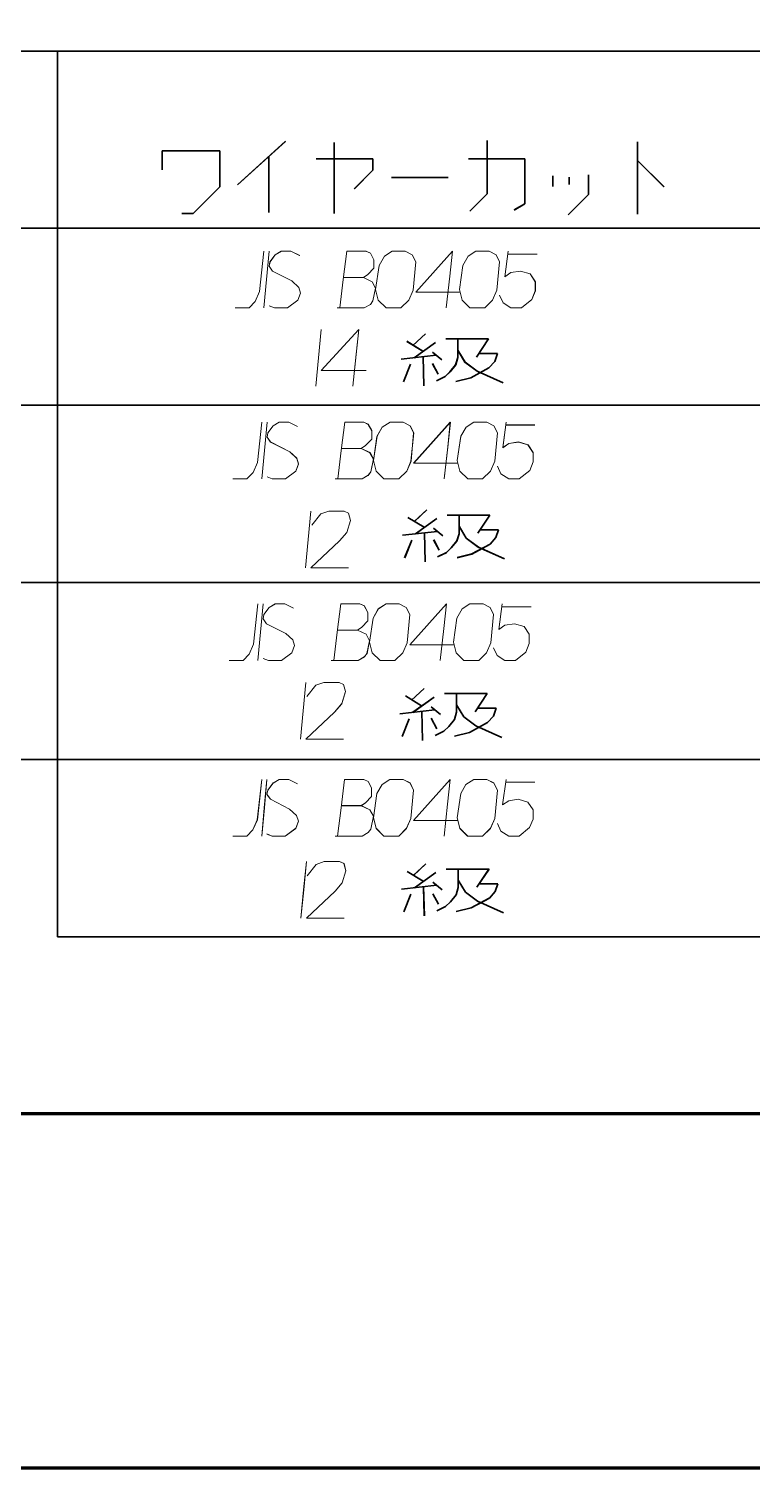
# Model space of a CAD drawing. Header units: millimetres. Extents: x 1333 to 104182, y -62616 to -5704.
# Drawn here: x 51213.25 to 51233.66, y -62616.28 to -62575.65 of the extents above; entities that cross this region are included whole.
import ezdxf

# ---------------------------------------------------------------- set-up
doc = ezdxf.new("R2010")
doc.units = ezdxf.units.MM
doc.header["$LTSCALE"] = 0.5
doc.layers.add('08', color=1, linetype='Continuous')
doc.layers.add('11', color=3, linetype='Continuous')

# ---------------------------------------------------------------- blocks, each defined once
blk = doc.blocks.new('999')
at = {"color": 7, "lineweight": 35}
for p, q in [((75114.98, -11823.12), (75475.51, -11823.12)), ((75354.98, -11823.12), (75354.98, -11883.12)), ((75114.98, -11838.12), (75474.98, -11838.12)), ((75234.98, -11853.12), (75474.98, -11853.12)), ((75474.98, -11868.12), (75294.98, -11868.12)), ((75294.98, -11883.12), (75354.98, -11883.12)), ((75354.98, -11883.12), (75474.98, -11883.12)), ((75354.98, -11898.12), (75414.98, -11898.12)), ((75894.98, -11913.12), (75114.98, -11913.12))]:
    blk.add_line(p, q, dxfattribs=at)
at = {"color": 7, "lineweight": 35, "ltscale": 0.045755}
blk.add_line((75370.19, -11834.46), (75374.25, -11830.77), dxfattribs=at)
at = {"color": 7, "lineweight": 35, "ltscale": 0.050012}
blk.add_line((75378.38, -11830.87), (75378.38, -11836.87), dxfattribs=at)
at = {"color": 7, "lineweight": 35, "ltscale": 0.037579}
blk.add_line((75391.34, -11830.7), (75391.34, -11835.21), dxfattribs=at)
at = {"color": 7, "lineweight": 35, "ltscale": 0.051141}
blk.add_line((75404.06, -11830.8), (75404.06, -11836.94), dxfattribs=at)
at = {"color": 7, "lineweight": 35, "ltscale": 0.040674}
blk.add_line((75363.82, -11831.58), (75368.7, -11831.58), dxfattribs=at)
at = {"color": 7, "lineweight": 35, "ltscale": 0.013446}
blk.add_line((75363.82, -11833.19), (75363.82, -11831.58), dxfattribs=at)
at = {"color": 7, "lineweight": 35, "ltscale": 0.02543}
blk.add_line((75368.7, -11831.58), (75368.7, -11834.63), dxfattribs=at)
at = {"color": 7, "lineweight": 35, "ltscale": 0.0397}
blk.add_line((75372.86, -11832.04), (75372.86, -11836.8), dxfattribs=at)
at = {"color": 7, "lineweight": 35, "ltscale": 0.040039}
for p, q in [((75376.86, -11832.26), (75381.66, -11832.26)), ((75383.22, -11833.82), (75388.02, -11833.82))]:
    blk.add_line(p, q, dxfattribs=at)
at = {"color": 7, "lineweight": 35, "ltscale": 0.007913}
blk.add_line((75381.66, -11832.26), (75381.66, -11833.21), dxfattribs=at)
at = {"color": 7, "lineweight": 35, "ltscale": 0.039746}
blk.add_line((75389.75, -11832.26), (75394.52, -11832.26), dxfattribs=at)
at = {"color": 7, "lineweight": 35, "ltscale": 0.031647}
blk.add_line((75394.52, -11832.26), (75394.52, -11836.05), dxfattribs=at)
at = {"color": 7, "lineweight": 35, "ltscale": 0.026344}
blk.add_line((75404.06, -11832.39), (75406.29, -11834.63), dxfattribs=at)
at = {"color": 7, "lineweight": 35, "ltscale": 0.018567}
blk.add_line((75381.66, -11833.21), (75380.09, -11834.78), dxfattribs=at)
at = {"color": 7, "lineweight": 35, "ltscale": 0.013846}
blk.add_line((75399.9, -11833.61), (75399.9, -11835.28), dxfattribs=at)
at = {"color": 7, "lineweight": 35, "ltscale": 0.026549}
blk.add_line((75368.7, -11834.63), (75366.45, -11836.88), dxfattribs=at)
at = {"color": 7, "lineweight": 35, "ltscale": 0.007629}
blk.add_line((75396.89, -11833.68), (75396.89, -11834.6), dxfattribs=at)
at = {"color": 7, "lineweight": 35, "ltscale": 0.005237}
blk.add_line((75398.27, -11833.8), (75398.27, -11834.43), dxfattribs=at)
at = {"color": 7, "lineweight": 35, "ltscale": 0.017365}
blk.add_line((75391.34, -11835.21), (75389.86, -11836.68), dxfattribs=at)
at = {"color": 7, "lineweight": 35, "ltscale": 0.008783}
blk.add_line((75394.52, -11836.05), (75393.6, -11836.58), dxfattribs=at)
at = {"color": 7, "lineweight": 35, "ltscale": 0.020353}
blk.add_line((75399.9, -11835.28), (75398.17, -11837), dxfattribs=at)
at = {"color": 7, "lineweight": 35, "ltscale": 0.008008}
blk.add_line((75366.45, -11836.88), (75365.49, -11836.88), dxfattribs=at)
at = {"color": 7, "lineweight": 35, "ltscale": 0.013339}
for p, q in [((75384.52, -11847.7), (75385.89, -11848.53)), ((75384.41, -11877.73), (75385.78, -11878.56))]:
    blk.add_line(p, q, dxfattribs=at)
at = {"color": 7, "lineweight": 35, "ltscale": 0.012234}
for p, q in [((75386.11, -11847.06), (75385.04, -11848.06)), ((75386, -11877.09), (75384.93, -11878.09)), ((75386.14, -11891.95), (75385.07, -11892.95))]:
    blk.add_line(p, q, dxfattribs=at)
at = {"color": 7, "lineweight": 35, "ltscale": 0.018495}
for p, q in [((75386.96, -11847.79), (75385.16, -11849.09)), ((75387.06, -11862.7), (75385.26, -11864))]:
    blk.add_line(p, q, dxfattribs=at)
at = {"color": 7, "lineweight": 35, "ltscale": 0.030115}
for p, q in [((75387.84, -11847.5), (75391.45, -11847.5)), ((75387.94, -11862.42), (75391.55, -11862.42)), ((75387.72, -11877.53), (75391.34, -11877.53)), ((75387.87, -11892.39), (75391.48, -11892.39))]:
    blk.add_line(p, q, dxfattribs=at)
at = {"color": 7, "lineweight": 35, "ltscale": 0.013083}
for p, q in [((75388.85, -11847.5), (75388.85, -11849.07)), ((75388.95, -11862.42), (75388.95, -11863.99)), ((75388.74, -11877.53), (75388.74, -11879.1)), ((75388.88, -11892.39), (75388.88, -11893.96))]:
    blk.add_line(p, q, dxfattribs=at)
at = {"color": 7, "lineweight": 35, "ltscale": 0.015362}
blk.add_line((75391.45, -11847.5), (75390.43, -11849.04), dxfattribs=at)
at = {"color": 7, "lineweight": 35, "ltscale": 0.024936}
for p, q in [((75384.05, -11849.21), (75387.02, -11848.88)), ((75383.94, -11879.24), (75386.91, -11878.91))]:
    blk.add_line(p, q, dxfattribs=at)
at = {"color": 7, "lineweight": 35, "ltscale": 0.020496}
for p, q in [((75385.91, -11849), (75385.98, -11851.46)), ((75385.8, -11879.03), (75385.86, -11881.49)), ((75385.94, -11893.89), (75386.01, -11896.35))]:
    blk.add_line(p, q, dxfattribs=at)
at = {"color": 7, "lineweight": 35, "ltscale": 0.008484}
for p, q in [((75386.69, -11848.62), (75387.48, -11849.26)), ((75386.79, -11863.53), (75387.58, -11864.17)), ((75386.58, -11878.65), (75387.37, -11879.29)), ((75386.72, -11893.5), (75387.51, -11894.15))]:
    blk.add_line(p, q, dxfattribs=at)
at = {"color": 7, "lineweight": 35, "ltscale": 0.00538}
blk.add_line((75388.85, -11849.07), (75388.66, -11849.69), dxfattribs=at)
at = {"color": 7, "lineweight": 35, "ltscale": 0.009831}
for p, q in [((75388.85, -11848.44), (75389.45, -11849.46)), ((75388.74, -11878.47), (75389.34, -11879.49))]:
    blk.add_line(p, q, dxfattribs=at)
at = {"color": 7, "lineweight": 35, "ltscale": 0.010657}
blk.add_line((75389.45, -11849.46), (75390.48, -11850.22), dxfattribs=at)
at = {"color": 7, "lineweight": 35, "ltscale": 0.013049}
for p, q in [((75390.63, -11848.74), (75392.19, -11848.74)), ((75390.72, -11863.65), (75392.29, -11863.65)), ((75390.51, -11878.77), (75392.08, -11878.77)), ((75390.66, -11893.63), (75392.22, -11893.63))]:
    blk.add_line(p, q, dxfattribs=at)
at = {"color": 7, "lineweight": 35, "ltscale": 0.006121}
for p, q in [((75391.97, -11849.41), (75391.48, -11849.95)), ((75392.07, -11864.32), (75391.57, -11864.87)), ((75391.86, -11879.44), (75391.36, -11879.98))]:
    blk.add_line(p, q, dxfattribs=at)
at = {"color": 7, "lineweight": 35, "ltscale": 0.005862}
for p, q in [((75392.19, -11848.74), (75391.97, -11849.41)), ((75392.22, -11893.63), (75392, -11894.29))]:
    blk.add_line(p, q, dxfattribs=at)
at = {"color": 7, "lineweight": 35, "ltscale": 0.013404}
for p, q in [((75384.84, -11849.63), (75384.25, -11851.13)), ((75384.94, -11864.54), (75384.35, -11866.04)), ((75384.73, -11879.66), (75384.14, -11881.16))]:
    blk.add_line(p, q, dxfattribs=at)
at = {"color": 7, "lineweight": 35, "ltscale": 0.00829}
for p, q in [((75386.7, -11849.59), (75387.17, -11850.47)), ((75386.59, -11879.62), (75387.06, -11880.5))]:
    blk.add_line(p, q, dxfattribs=at)
at = {"color": 7, "lineweight": 35, "ltscale": 0.00685}
for p, q in [((75387.78, -11850.68), (75387.04, -11851.04)), ((75387.87, -11865.6), (75387.13, -11865.95)), ((75387.66, -11880.71), (75386.92, -11881.07))]:
    blk.add_line(p, q, dxfattribs=at)
at = {"color": 7, "lineweight": 35, "ltscale": 0.004731}
for p, q in [((75388.18, -11850.29), (75387.78, -11850.68)), ((75388.28, -11865.2), (75387.87, -11865.6)), ((75388.07, -11880.31), (75387.66, -11880.71))]:
    blk.add_line(p, q, dxfattribs=at)
at = {"color": 7, "lineweight": 35, "ltscale": 0.006362}
blk.add_line((75388.66, -11849.69), (75388.18, -11850.29), dxfattribs=at)
at = {"color": 7, "lineweight": 35, "ltscale": 0.014628}
blk.add_line((75391.48, -11849.95), (75389.94, -11850.79), dxfattribs=at)
at = {"color": 7, "lineweight": 35, "ltscale": 0.020158}
blk.add_line((75390.48, -11850.22), (75392.68, -11851.21), dxfattribs=at)
at = {"color": 7, "lineweight": 35, "ltscale": 0.010798}
for p, q in [((75389.94, -11850.79), (75388.68, -11851.1)), ((75389.82, -11880.82), (75388.56, -11881.13))]:
    blk.add_line(p, q, dxfattribs=at)
at = {"color": 7, "lineweight": 35, "ltscale": 0.013337}
blk.add_line((75384.62, -11862.62), (75385.99, -11863.44), dxfattribs=at)
at = {"color": 7, "lineweight": 35, "ltscale": 0.012225}
blk.add_line((75386.21, -11861.97), (75385.14, -11862.97), dxfattribs=at)
at = {"color": 7, "lineweight": 35, "ltscale": 0.01536}
for p, q in [((75391.55, -11862.42), (75390.53, -11863.95)), ((75391.48, -11892.39), (75390.46, -11893.92))]:
    blk.add_line(p, q, dxfattribs=at)
at = {"color": 7, "lineweight": 35, "ltscale": 0.024924}
for p, q in [((75384.15, -11864.12), (75387.12, -11863.79)), ((75384.08, -11894.1), (75387.06, -11893.76))]:
    blk.add_line(p, q, dxfattribs=at)
at = {"color": 7, "lineweight": 35, "ltscale": 0.020497}
blk.add_line((75386.01, -11863.92), (75386.07, -11866.37), dxfattribs=at)
at = {"color": 7, "lineweight": 35, "ltscale": 0.005373}
for p, q in [((75388.95, -11863.99), (75388.76, -11864.61)), ((75388.88, -11893.96), (75388.7, -11894.58))]:
    blk.add_line(p, q, dxfattribs=at)
at = {"color": 7, "lineweight": 35, "ltscale": 0.009837}
for p, q in [((75388.95, -11863.36), (75389.55, -11864.37)), ((75388.88, -11893.33), (75389.49, -11894.34))]:
    blk.add_line(p, q, dxfattribs=at)
at = {"color": 7, "lineweight": 35, "ltscale": 0.005858}
blk.add_line((75392.29, -11863.65), (75392.07, -11864.32), dxfattribs=at)
at = {"color": 7, "lineweight": 35, "ltscale": 0.008293}
for p, q in [((75386.8, -11864.51), (75387.27, -11865.39)), ((75386.73, -11894.48), (75387.2, -11895.36))]:
    blk.add_line(p, q, dxfattribs=at)
at = {"color": 7, "lineweight": 35, "ltscale": 0.006364}
blk.add_line((75388.76, -11864.61), (75388.28, -11865.2), dxfattribs=at)
at = {"color": 7, "lineweight": 35, "ltscale": 0.010659}
for p, q in [((75389.55, -11864.37), (75390.58, -11865.14)), ((75389.34, -11879.49), (75390.36, -11880.25)), ((75389.49, -11894.34), (75390.51, -11895.11))]:
    blk.add_line(p, q, dxfattribs=at)
at = {"color": 7, "lineweight": 35, "ltscale": 0.01464}
for p, q in [((75391.57, -11864.87), (75390.03, -11865.71)), ((75391.51, -11894.84), (75389.97, -11895.68))]:
    blk.add_line(p, q, dxfattribs=at)
at = {"color": 7, "lineweight": 35, "ltscale": 0.020157}
for p, q in [((75390.58, -11865.14), (75392.78, -11866.13)), ((75390.36, -11880.25), (75392.57, -11881.24)), ((75390.51, -11895.11), (75392.72, -11896.1))]:
    blk.add_line(p, q, dxfattribs=at)
at = {"color": 7, "lineweight": 35, "ltscale": 0.010785}
blk.add_line((75390.03, -11865.71), (75388.78, -11866.02), dxfattribs=at)
at = {"color": 7, "lineweight": 35, "ltscale": 0.018506}
blk.add_line((75386.85, -11877.82), (75385.05, -11879.12), dxfattribs=at)
at = {"color": 7, "lineweight": 35, "ltscale": 0.015355}
blk.add_line((75391.34, -11877.53), (75390.32, -11879.07), dxfattribs=at)
at = {"color": 7, "lineweight": 35, "ltscale": 0.00637}
blk.add_line((75388.55, -11879.72), (75388.07, -11880.31), dxfattribs=at)
at = {"color": 7, "lineweight": 35, "ltscale": 0.005376}
blk.add_line((75388.74, -11879.1), (75388.55, -11879.72), dxfattribs=at)
at = {"color": 7, "lineweight": 35, "ltscale": 0.005859}
blk.add_line((75392.08, -11878.77), (75391.86, -11879.44), dxfattribs=at)
at = {"color": 7, "lineweight": 35, "ltscale": 0.014629}
blk.add_line((75391.36, -11879.98), (75389.82, -11880.82), dxfattribs=at)
at = {"color": 7, "lineweight": 35, "ltscale": 0.125}
blk.add_line((75354.98, -11883.12), (75354.98, -11898.12), dxfattribs=at)
at = {"color": 7, "lineweight": 35, "ltscale": 0.013327}
blk.add_line((75384.55, -11892.59), (75385.92, -11893.42), dxfattribs=at)
at = {"color": 7, "lineweight": 35, "ltscale": 0.018504}
blk.add_line((75386.99, -11892.67), (75385.19, -11893.97), dxfattribs=at)
at = {"color": 7, "lineweight": 35, "ltscale": 0.013408}
blk.add_line((75384.87, -11894.52), (75384.28, -11896.01), dxfattribs=at)
at = {"color": 7, "lineweight": 35, "ltscale": 0.006112}
blk.add_line((75392, -11894.29), (75391.51, -11894.84), dxfattribs=at)
at = {"color": 7, "lineweight": 35, "ltscale": 0.006861}
blk.add_line((75387.81, -11895.57), (75387.07, -11895.93), dxfattribs=at)
at = {"color": 7, "lineweight": 35, "ltscale": 0.004722}
blk.add_line((75388.21, -11895.17), (75387.81, -11895.57), dxfattribs=at)
at = {"color": 7, "lineweight": 35, "ltscale": 0.006372}
blk.add_line((75388.7, -11894.58), (75388.21, -11895.17), dxfattribs=at)
at = {"color": 7, "lineweight": 35, "ltscale": 0.010797}
blk.add_line((75389.97, -11895.68), (75388.71, -11895.99), dxfattribs=at)
at = {"color": 7, "lineweight": 70}
for p, q in [((75894.98, -11913.12), (73476.98, -11913.12)), ((75924.98, -11943.12), (73401.98, -11943.12))]:
    blk.add_line(p, q, dxfattribs=at)
at = {"color": 7, "lineweight": 13}
for points in [[(75372.43, -11840.07), (75372.06, -11843.49), (75371.69, -11844.33), (75371.18, -11844.87), (75369.99, -11844.87)], [(75372.43, -11844.87), (75372.65, -11842.47), (75372.88, -11840.07)], [(75372.88, -11844.69), (75373.32, -11844.87), (75374.43, -11844.87), (75375.31, -11844.21), (75375.53, -11843.61), (75375.39, -11843.13), (75374.8, -11842.59), (75373.17, -11841.75), (75372.88, -11841.33), (75372.95, -11840.97), (75373.39, -11840.37), (75373.91, -11840.07), (75374.72, -11840.07), (75375.46, -11840.43)], [(75378.64, -11844.87), (75380.93, -11844.87), (75381.44, -11844.57), (75381.66, -11844.27), (75381.89, -11843.19), (75381.59, -11842.65), (75380.85, -11842.29), (75381.22, -11842.05), (75381.74, -11841.51), (75381.74, -11840.79), (75381.44, -11840.25), (75381.07, -11840.07), (75379.45, -11840.07), (75379.15, -11842.47), (75378.86, -11844.87)], [(75387.87, -11844.87), (75388.16, -11842.17), (75388.39, -11840.07), (75385.28, -11843.55), (75388.98, -11843.55)], [(75392.37, -11843.79), (75392.67, -11844.45), (75393.33, -11844.87), (75394.22, -11844.87), (75395.11, -11844.15), (75395.4, -11843.43), (75395.4, -11842.65), (75394.96, -11841.99), (75394.15, -11841.75), (75393.33, -11841.87), (75392.82, -11842.23), (75393.11, -11840.07)], [(75393.11, -11840.31), (75395.55, -11840.31)], [(75380.85, -11842.29), (75379.15, -11842.29)], [(75377.28, -11846.7), (75377.06, -11849.1), (75376.83, -11851.5)], [(75379.95, -11851.5), (75380.25, -11848.8), (75380.48, -11846.7), (75377.28, -11850.18), (75381.09, -11850.18)], [(75372.25, -11854.55), (75371.89, -11857.97), (75371.52, -11858.81), (75371, -11859.35), (75369.82, -11859.35)], [(75372.25, -11859.35), (75372.48, -11856.95), (75372.7, -11854.55)], [(75372.7, -11859.17), (75373.14, -11859.35), (75374.25, -11859.35), (75375.13, -11858.69), (75375.36, -11858.09), (75375.21, -11857.61), (75374.62, -11857.07), (75372.99, -11856.23), (75372.7, -11855.81), (75372.77, -11855.45), (75373.21, -11854.85), (75373.73, -11854.55), (75374.54, -11854.55), (75375.28, -11854.91)], [(75378.46, -11859.35), (75380.75, -11859.35), (75381.27, -11859.05), (75381.49, -11858.75), (75381.71, -11857.67), (75381.41, -11857.13), (75380.67, -11856.77), (75381.04, -11856.53), (75381.56, -11855.99), (75381.56, -11855.27), (75381.27, -11854.73), (75380.9, -11854.55), (75379.27, -11854.55), (75378.98, -11856.95), (75378.68, -11859.35)], [(75387.69, -11859.35), (75387.99, -11856.65), (75388.21, -11854.55), (75385.11, -11858.03), (75388.8, -11858.03)], [(75392.2, -11858.27), (75392.49, -11858.93), (75393.16, -11859.35), (75394.04, -11859.35), (75394.93, -11858.63), (75395.22, -11857.91), (75395.22, -11857.13), (75394.78, -11856.47), (75393.97, -11856.23), (75393.16, -11856.35), (75392.64, -11856.71), (75392.94, -11854.55)], [(75392.94, -11854.79), (75395.37, -11854.79)], [(75380.67, -11856.77), (75378.98, -11856.77)], [(75376.41, -11862.08), (75376.18, -11864.48), (75375.95, -11866.88)], [(75379.6, -11866.88), (75376.41, -11866.88), (75378.84, -11864.6), (75379.44, -11863.88), (75379.75, -11862.86), (75379.6, -11862.26), (75379.22, -11862.08), (75377.93, -11862.08), (75377.24, -11862.32), (75376.48, -11863.28)], [(75371.92, -11869.93), (75371.55, -11873.35), (75371.18, -11874.19), (75370.67, -11874.73), (75369.49, -11874.73)], [(75371.92, -11874.73), (75372.14, -11872.33), (75372.37, -11869.93)], [(75372.37, -11874.55), (75372.81, -11874.73), (75373.92, -11874.73), (75374.8, -11874.07), (75375.03, -11873.47), (75374.88, -11872.99), (75374.29, -11872.45), (75372.66, -11871.61), (75372.37, -11871.19), (75372.44, -11870.83), (75372.88, -11870.23), (75373.4, -11869.93), (75374.21, -11869.93), (75374.95, -11870.29)], [(75378.13, -11874.73), (75380.42, -11874.73), (75380.93, -11874.43), (75381.16, -11874.13), (75381.38, -11873.05), (75381.08, -11872.51), (75380.34, -11872.15), (75380.71, -11871.91), (75381.23, -11871.37), (75381.23, -11870.65), (75380.93, -11870.11), (75380.56, -11869.93), (75378.94, -11869.93), (75378.64, -11872.33), (75378.35, -11874.73)], [(75387.36, -11874.73), (75387.66, -11872.03), (75387.88, -11869.93), (75384.77, -11873.41), (75388.47, -11873.41)], [(75391.87, -11873.65), (75392.16, -11874.31), (75392.83, -11874.73), (75393.71, -11874.73), (75394.6, -11874.01), (75394.89, -11873.29), (75394.89, -11872.51), (75394.45, -11871.85), (75393.64, -11871.61), (75392.83, -11871.73), (75392.31, -11872.09), (75392.6, -11869.93)], [(75392.6, -11870.17), (75395.04, -11870.17)], [(75380.34, -11872.15), (75378.64, -11872.15)], [(75375.99, -11876.58), (75375.76, -11878.98), (75375.53, -11881.38)], [(75379.18, -11881.38), (75375.99, -11881.38), (75378.42, -11879.1), (75379.03, -11878.38), (75379.33, -11877.36), (75379.18, -11876.76), (75378.8, -11876.58), (75377.51, -11876.58), (75376.82, -11876.82), (75376.07, -11877.78)], [(75372.25, -11884.8), (75371.88, -11888.22), (75371.51, -11889.06), (75370.99, -11889.6), (75369.81, -11889.6)], [(75372.25, -11889.6), (75372.47, -11887.2), (75372.69, -11884.8)], [(75372.69, -11889.42), (75373.13, -11889.6), (75374.24, -11889.6), (75375.13, -11888.94), (75375.35, -11888.34), (75375.2, -11887.86), (75374.61, -11887.32), (75372.98, -11886.48), (75372.69, -11886.06), (75372.76, -11885.7), (75373.21, -11885.1), (75373.72, -11884.8), (75374.54, -11884.8), (75375.27, -11885.16)], [(75378.45, -11889.6), (75380.74, -11889.6), (75381.26, -11889.3), (75381.48, -11889), (75381.7, -11887.92), (75381.41, -11887.38), (75380.67, -11887.02), (75381.04, -11886.78), (75381.55, -11886.24), (75381.55, -11885.52), (75381.26, -11884.98), (75380.89, -11884.8), (75379.26, -11884.8), (75378.97, -11887.2), (75378.67, -11889.6)], [(75387.68, -11889.6), (75387.98, -11886.9), (75388.2, -11884.8), (75385.1, -11888.28), (75388.79, -11888.28)], [(75392.19, -11888.52), (75392.48, -11889.18), (75393.15, -11889.6), (75394.04, -11889.6), (75394.92, -11888.88), (75395.22, -11888.16), (75395.22, -11887.38), (75394.77, -11886.72), (75393.96, -11886.48), (75393.15, -11886.6), (75392.63, -11886.96), (75392.93, -11884.8)], [(75392.93, -11885.04), (75395.36, -11885.04)], [(75380.67, -11887.02), (75378.97, -11887.02)], [(75376.03, -11891.75), (75375.8, -11894.15), (75375.57, -11896.55)], [(75379.21, -11896.55), (75376.03, -11896.55), (75378.46, -11894.27), (75379.06, -11893.55), (75379.37, -11892.53), (75379.21, -11891.93), (75378.84, -11891.75), (75377.54, -11891.75), (75376.86, -11891.99), (75376.1, -11892.95)]]:
    blk.add_lwpolyline(points, dxfattribs=at)
for points in [[(75384.03, -11844.87), (75384.69, -11844.21), (75385.06, -11843.37), (75385.28, -11840.97), (75384.99, -11840.37), (75384.4, -11840.07), (75383.29, -11840.07), (75382.63, -11840.49), (75382.18, -11841.27), (75381.89, -11843.31), (75382.11, -11844.21), (75382.77, -11844.87)], [(75391.12, -11844.87), (75391.78, -11844.21), (75392.15, -11843.37), (75392.37, -11840.97), (75392.08, -11840.37), (75391.49, -11840.07), (75390.38, -11840.07), (75389.72, -11840.49), (75389.27, -11841.27), (75388.98, -11843.31), (75389.2, -11844.21), (75389.86, -11844.87)], [(75383.85, -11859.35), (75384.52, -11858.69), (75384.88, -11857.85), (75385.11, -11855.45), (75384.81, -11854.85), (75384.22, -11854.55), (75383.11, -11854.55), (75382.45, -11854.97), (75382, -11855.75), (75381.71, -11857.79), (75381.93, -11858.69), (75382.59, -11859.35)], [(75390.94, -11859.35), (75391.61, -11858.69), (75391.97, -11857.85), (75392.2, -11855.45), (75391.9, -11854.85), (75391.31, -11854.55), (75390.2, -11854.55), (75389.54, -11854.97), (75389.09, -11855.75), (75388.8, -11857.79), (75389.02, -11858.69), (75389.69, -11859.35)], [(75383.52, -11874.73), (75384.18, -11874.07), (75384.55, -11873.23), (75384.77, -11870.83), (75384.48, -11870.23), (75383.89, -11869.93), (75382.78, -11869.93), (75382.12, -11870.35), (75381.67, -11871.13), (75381.38, -11873.17), (75381.6, -11874.07), (75382.26, -11874.73)], [(75390.61, -11874.73), (75391.27, -11874.07), (75391.64, -11873.23), (75391.87, -11870.83), (75391.57, -11870.23), (75390.98, -11869.93), (75389.87, -11869.93), (75389.21, -11870.35), (75388.76, -11871.13), (75388.47, -11873.17), (75388.69, -11874.07), (75389.35, -11874.73)], [(75383.84, -11889.6), (75384.51, -11888.94), (75384.88, -11888.1), (75385.1, -11885.7), (75384.8, -11885.1), (75384.21, -11884.8), (75383.1, -11884.8), (75382.44, -11885.22), (75382, -11886), (75381.7, -11888.04), (75381.92, -11888.94), (75382.59, -11889.6)], [(75390.93, -11889.6), (75391.6, -11888.94), (75391.97, -11888.1), (75392.19, -11885.7), (75391.89, -11885.1), (75391.3, -11884.8), (75390.19, -11884.8), (75389.53, -11885.22), (75389.09, -11886), (75388.79, -11888.04), (75389.01, -11888.94), (75389.68, -11889.6)]]:
    blk.add_lwpolyline(points, close=True, dxfattribs=at)

msp = doc.modelspace()

# ---------------------------------------------------------------- linework, layer by layer
at = {"color": 7, "lineweight": 35}
for p, q in [((51134.067, -62576.279), (51254.245, -62576.279)), ((51214.067, -62576.279), (51214.067, -62596.279)), ((51134.067, -62581.279), (51254.067, -62581.279)), ((51174.067, -62586.279), (51254.067, -62586.279)), ((51254.067, -62591.279), (51194.067, -62591.279)), ((51194.067, -62596.279), (51214.067, -62596.279)), ((51214.067, -62596.279), (51254.067, -62596.279)), ((51214.067, -62601.279), (51234.067, -62601.279)), ((51394.067, -62606.279), (51134.067, -62606.279))]:
    msp.add_line(p, q, dxfattribs=at)
at = {"color": 7, "lineweight": 35, "ltscale": 0.040674}
msp.add_line((51217.015, -62579.099), (51218.642, -62579.099), dxfattribs=at)
at = {"color": 7, "lineweight": 35, "ltscale": 0.013446}
msp.add_line((51217.015, -62579.636), (51217.015, -62579.099), dxfattribs=at)
at = {"color": 7, "lineweight": 35, "ltscale": 0.02543}
msp.add_line((51218.642, -62579.099), (51218.642, -62580.116), dxfattribs=at)
at = {"color": 7, "lineweight": 35, "ltscale": 0.045755}
msp.add_line((51219.138, -62580.059), (51220.492, -62578.827), dxfattribs=at)
at = {"color": 7, "lineweight": 35, "ltscale": 0.050012}
msp.add_line((51221.867, -62578.861), (51221.867, -62580.862), dxfattribs=at)
at = {"color": 7, "lineweight": 35, "ltscale": 0.037579}
msp.add_line((51226.187, -62578.805), (51226.187, -62580.308), dxfattribs=at)
at = {"color": 7, "lineweight": 35, "ltscale": 0.051141}
msp.add_line((51230.427, -62578.839), (51230.427, -62580.884), dxfattribs=at)
at = {"color": 7, "lineweight": 35, "ltscale": 0.0397}
msp.add_line((51220.026, -62579.251), (51220.026, -62580.839), dxfattribs=at)
at = {"color": 7, "lineweight": 35, "ltscale": 0.040039}
for p, q in [((51221.36, -62579.325), (51222.961, -62579.325)), ((51223.48, -62579.845), (51225.082, -62579.845))]:
    msp.add_line(p, q, dxfattribs=at)
at = {"color": 7, "lineweight": 35, "ltscale": 0.007913}
msp.add_line((51222.961, -62579.325), (51222.961, -62579.641), dxfattribs=at)
at = {"color": 7, "lineweight": 35, "ltscale": 0.039746}
msp.add_line((51225.657, -62579.325), (51227.247, -62579.325), dxfattribs=at)
at = {"color": 7, "lineweight": 35, "ltscale": 0.031647}
msp.add_line((51227.247, -62579.325), (51227.247, -62580.59), dxfattribs=at)
at = {"color": 7, "lineweight": 35, "ltscale": 0.026344}
msp.add_line((51230.427, -62579.37), (51231.172, -62580.115), dxfattribs=at)
at = {"color": 7, "lineweight": 35, "ltscale": 0.018567}
msp.add_line((51222.961, -62579.641), (51222.436, -62580.166), dxfattribs=at)
at = {"color": 7, "lineweight": 35, "ltscale": 0.007629}
msp.add_line((51228.036, -62579.799), (51228.036, -62580.105), dxfattribs=at)
at = {"color": 7, "lineweight": 35, "ltscale": 0.005237}
msp.add_line((51228.497, -62579.839), (51228.497, -62580.048), dxfattribs=at)
at = {"color": 7, "lineweight": 35, "ltscale": 0.013846}
msp.add_line((51229.04, -62579.777), (51229.04, -62580.331), dxfattribs=at)
at = {"color": 7, "lineweight": 35, "ltscale": 0.026549}
msp.add_line((51218.642, -62580.116), (51217.891, -62580.867), dxfattribs=at)
at = {"color": 7, "lineweight": 35, "ltscale": 0.017365}
msp.add_line((51226.187, -62580.308), (51225.695, -62580.799), dxfattribs=at)
at = {"color": 7, "lineweight": 35, "ltscale": 0.020353}
msp.add_line((51229.04, -62580.331), (51228.464, -62580.906), dxfattribs=at)
at = {"color": 7, "lineweight": 35, "ltscale": 0.008783}
msp.add_line((51227.247, -62580.59), (51226.942, -62580.766), dxfattribs=at)
at = {"color": 7, "lineweight": 35, "ltscale": 0.008008}
msp.add_line((51217.891, -62580.867), (51217.571, -62580.867), dxfattribs=at)
at = {"color": 7, "lineweight": 35, "ltscale": 0.013339}
for p, q in [((51223.914, -62584.473), (51224.371, -62584.749)), ((51223.876, -62594.483), (51224.333, -62594.759))]:
    msp.add_line(p, q, dxfattribs=at)
at = {"color": 7, "lineweight": 35, "ltscale": 0.012234}
for p, q in [((51224.445, -62584.259), (51224.087, -62584.593)), ((51224.407, -62594.268), (51224.049, -62594.602)), ((51224.455, -62599.221), (51224.097, -62599.554))]:
    msp.add_line(p, q, dxfattribs=at)
at = {"color": 7, "lineweight": 35, "ltscale": 0.030115}
for p, q in [((51225.02, -62584.407), (51226.225, -62584.407)), ((51225.053, -62589.378), (51226.257, -62589.378)), ((51224.982, -62594.417), (51226.187, -62594.417)), ((51225.031, -62599.369), (51226.235, -62599.369))]:
    msp.add_line(p, q, dxfattribs=at)
at = {"color": 7, "lineweight": 35, "ltscale": 0.013083}
for p, q in [((51225.357, -62584.407), (51225.357, -62584.93)), ((51225.39, -62589.378), (51225.39, -62589.902)), ((51225.32, -62594.417), (51225.32, -62594.94)), ((51225.368, -62599.369), (51225.368, -62599.892))]:
    msp.add_line(p, q, dxfattribs=at)
at = {"color": 7, "lineweight": 35, "ltscale": 0.015362}
msp.add_line((51226.225, -62584.407), (51225.883, -62584.918), dxfattribs=at)
at = {"color": 7, "lineweight": 35, "ltscale": 0.024936}
for p, q in [((51223.758, -62584.976), (51224.749, -62584.865)), ((51223.72, -62594.985), (51224.711, -62594.874))]:
    msp.add_line(p, q, dxfattribs=at)
at = {"color": 7, "lineweight": 35, "ltscale": 0.018495}
for p, q in [((51224.728, -62584.502), (51224.128, -62584.935)), ((51224.761, -62589.473), (51224.161, -62589.906))]:
    msp.add_line(p, q, dxfattribs=at)
at = {"color": 7, "lineweight": 35, "ltscale": 0.008484}
for p, q in [((51224.638, -62584.778), (51224.901, -62584.992)), ((51224.67, -62589.749), (51224.934, -62589.964)), ((51224.6, -62594.788), (51224.863, -62595.002)), ((51224.648, -62599.74), (51224.912, -62599.954))]:
    msp.add_line(p, q, dxfattribs=at)
at = {"color": 7, "lineweight": 35, "ltscale": 0.009831}
for p, q in [((51225.357, -62584.72), (51225.559, -62585.058)), ((51225.32, -62594.73), (51225.521, -62595.068))]:
    msp.add_line(p, q, dxfattribs=at)
at = {"color": 7, "lineweight": 35, "ltscale": 0.013049}
for p, q in [((51225.95, -62584.819), (51226.472, -62584.819)), ((51225.982, -62589.791), (51226.504, -62589.791)), ((51225.912, -62594.829), (51226.434, -62594.829)), ((51225.96, -62599.781), (51226.482, -62599.781))]:
    msp.add_line(p, q, dxfattribs=at)
at = {"color": 7, "lineweight": 35, "ltscale": 0.005862}
for p, q in [((51226.472, -62584.819), (51226.397, -62585.042)), ((51226.482, -62599.781), (51226.408, -62600.004))]:
    msp.add_line(p, q, dxfattribs=at)
at = {"color": 7, "lineweight": 35, "ltscale": 0.013404}
for p, q in [((51224.021, -62585.116), (51223.824, -62585.614)), ((51224.054, -62590.087), (51223.856, -62590.586)), ((51223.983, -62595.126), (51223.786, -62595.624))]:
    msp.add_line(p, q, dxfattribs=at)
at = {"color": 7, "lineweight": 35, "ltscale": 0.020496}
for p, q in [((51224.378, -62584.906), (51224.399, -62585.726)), ((51224.341, -62594.916), (51224.362, -62595.735)), ((51224.389, -62599.868), (51224.41, -62600.688))]:
    msp.add_line(p, q, dxfattribs=at)
at = {"color": 7, "lineweight": 35, "ltscale": 0.00829}
for p, q in [((51224.642, -62585.104), (51224.798, -62585.396)), ((51224.604, -62595.113), (51224.761, -62595.406))]:
    msp.add_line(p, q, dxfattribs=at)
at = {"color": 7, "lineweight": 35, "ltscale": 0.006362}
msp.add_line((51225.295, -62585.137), (51225.135, -62585.334), dxfattribs=at)
at = {"color": 7, "lineweight": 35, "ltscale": 0.00538}
msp.add_line((51225.357, -62584.93), (51225.295, -62585.137), dxfattribs=at)
at = {"color": 7, "lineweight": 35, "ltscale": 0.010657}
msp.add_line((51225.559, -62585.058), (51225.9, -62585.314), dxfattribs=at)
at = {"color": 7, "lineweight": 35, "ltscale": 0.014628}
msp.add_line((51226.233, -62585.223), (51225.719, -62585.503), dxfattribs=at)
at = {"color": 7, "lineweight": 35, "ltscale": 0.006121}
for p, q in [((51226.397, -62585.042), (51226.233, -62585.223)), ((51226.43, -62590.013), (51226.266, -62590.194)), ((51226.36, -62595.051), (51226.195, -62595.233))]:
    msp.add_line(p, q, dxfattribs=at)
at = {"color": 7, "lineweight": 35, "ltscale": 0.00685}
for p, q in [((51225, -62585.466), (51224.753, -62585.586)), ((51225.032, -62590.437), (51224.786, -62590.557)), ((51224.962, -62595.476), (51224.715, -62595.595))]:
    msp.add_line(p, q, dxfattribs=at)
at = {"color": 7, "lineweight": 35, "ltscale": 0.004731}
for p, q in [((51225.135, -62585.334), (51225, -62585.466)), ((51225.168, -62590.306), (51225.032, -62590.437)), ((51225.098, -62595.344), (51224.962, -62595.476))]:
    msp.add_line(p, q, dxfattribs=at)
at = {"color": 7, "lineweight": 35, "ltscale": 0.010798}
for p, q in [((51225.719, -62585.503), (51225.3, -62585.606)), ((51225.682, -62595.513), (51225.262, -62595.616))]:
    msp.add_line(p, q, dxfattribs=at)
at = {"color": 7, "lineweight": 35, "ltscale": 0.020158}
msp.add_line((51225.9, -62585.314), (51226.636, -62585.643), dxfattribs=at)
at = {"color": 7, "lineweight": 35, "ltscale": 0.012225}
msp.add_line((51224.477, -62589.23), (51224.12, -62589.564), dxfattribs=at)
at = {"color": 7, "lineweight": 35, "ltscale": 0.013337}
msp.add_line((51223.947, -62589.444), (51224.403, -62589.72), dxfattribs=at)
at = {"color": 7, "lineweight": 35, "ltscale": 0.009837}
for p, q in [((51225.39, -62589.692), (51225.591, -62590.029)), ((51225.368, -62599.682), (51225.569, -62600.02))]:
    msp.add_line(p, q, dxfattribs=at)
at = {"color": 7, "lineweight": 35, "ltscale": 0.01536}
for p, q in [((51226.257, -62589.378), (51225.916, -62589.889)), ((51226.235, -62599.369), (51225.894, -62599.88))]:
    msp.add_line(p, q, dxfattribs=at)
at = {"color": 7, "lineweight": 35, "ltscale": 0.024924}
for p, q in [((51223.791, -62589.947), (51224.781, -62589.836)), ((51223.769, -62599.938), (51224.759, -62599.826))]:
    msp.add_line(p, q, dxfattribs=at)
at = {"color": 7, "lineweight": 35, "ltscale": 0.020497}
msp.add_line((51224.411, -62589.877), (51224.432, -62590.697), dxfattribs=at)
at = {"color": 7, "lineweight": 35, "ltscale": 0.008293}
for p, q in [((51224.674, -62590.075), (51224.831, -62590.367)), ((51224.652, -62600.065), (51224.809, -62600.358))]:
    msp.add_line(p, q, dxfattribs=at)
at = {"color": 7, "lineweight": 35, "ltscale": 0.006364}
msp.add_line((51225.328, -62590.108), (51225.168, -62590.306), dxfattribs=at)
at = {"color": 7, "lineweight": 35, "ltscale": 0.005373}
for p, q in [((51225.39, -62589.902), (51225.328, -62590.108)), ((51225.368, -62599.892), (51225.306, -62600.098))]:
    msp.add_line(p, q, dxfattribs=at)
at = {"color": 7, "lineweight": 35, "ltscale": 0.010659}
for p, q in [((51225.591, -62590.029), (51225.933, -62590.285)), ((51225.521, -62595.068), (51225.862, -62595.323)), ((51225.569, -62600.02), (51225.911, -62600.276))]:
    msp.add_line(p, q, dxfattribs=at)
at = {"color": 7, "lineweight": 35, "ltscale": 0.005858}
msp.add_line((51226.504, -62589.791), (51226.43, -62590.013), dxfattribs=at)
at = {"color": 7, "lineweight": 35, "ltscale": 0.010785}
msp.add_line((51225.751, -62590.475), (51225.333, -62590.577), dxfattribs=at)
at = {"color": 7, "lineweight": 35, "ltscale": 0.01464}
for p, q in [((51226.266, -62590.194), (51225.751, -62590.475)), ((51226.244, -62600.185), (51225.729, -62600.465))]:
    msp.add_line(p, q, dxfattribs=at)
at = {"color": 7, "lineweight": 35, "ltscale": 0.020157}
for p, q in [((51225.933, -62590.285), (51226.668, -62590.615)), ((51225.862, -62595.323), (51226.598, -62595.653)), ((51225.911, -62600.276), (51226.646, -62600.605))]:
    msp.add_line(p, q, dxfattribs=at)
at = {"color": 7, "lineweight": 35, "ltscale": 0.018506}
msp.add_line((51224.691, -62594.512), (51224.09, -62594.944), dxfattribs=at)
at = {"color": 7, "lineweight": 35, "ltscale": 0.015355}
msp.add_line((51226.187, -62594.417), (51225.846, -62594.928), dxfattribs=at)
at = {"color": 7, "lineweight": 35, "ltscale": 0.005376}
msp.add_line((51225.32, -62594.94), (51225.258, -62595.146), dxfattribs=at)
at = {"color": 7, "lineweight": 35, "ltscale": 0.005859}
msp.add_line((51226.434, -62594.829), (51226.36, -62595.051), dxfattribs=at)
at = {"color": 7, "lineweight": 35, "ltscale": 0.00637}
msp.add_line((51225.258, -62595.146), (51225.098, -62595.344), dxfattribs=at)
at = {"color": 7, "lineweight": 35, "ltscale": 0.014629}
msp.add_line((51226.195, -62595.233), (51225.682, -62595.513), dxfattribs=at)
at = {"color": 7, "lineweight": 35, "ltscale": 0.125}
msp.add_line((51214.067, -62596.279), (51214.067, -62601.279), dxfattribs=at)
at = {"color": 7, "lineweight": 35, "ltscale": 0.013327}
msp.add_line((51223.925, -62599.435), (51224.381, -62599.711), dxfattribs=at)
at = {"color": 7, "lineweight": 35, "ltscale": 0.018504}
msp.add_line((51224.739, -62599.464), (51224.138, -62599.896), dxfattribs=at)
at = {"color": 7, "lineweight": 35, "ltscale": 0.013408}
msp.add_line((51224.032, -62600.078), (51223.834, -62600.576), dxfattribs=at)
at = {"color": 7, "lineweight": 35, "ltscale": 0.004722}
msp.add_line((51225.146, -62600.296), (51225.01, -62600.428), dxfattribs=at)
at = {"color": 7, "lineweight": 35, "ltscale": 0.006372}
msp.add_line((51225.306, -62600.098), (51225.146, -62600.296), dxfattribs=at)
at = {"color": 7, "lineweight": 35, "ltscale": 0.006112}
msp.add_line((51226.408, -62600.004), (51226.244, -62600.185), dxfattribs=at)
at = {"color": 7, "lineweight": 35, "ltscale": 0.006861}
msp.add_line((51225.01, -62600.428), (51224.763, -62600.548), dxfattribs=at)
at = {"color": 7, "lineweight": 35, "ltscale": 0.010797}
msp.add_line((51225.729, -62600.465), (51225.31, -62600.568), dxfattribs=at)
at = {"color": 7, "lineweight": 70}
for p, q in [((51394.067, -62606.279), (50588.067, -62606.279)), ((51404.067, -62616.279), (50563.067, -62616.279))]:
    msp.add_line(p, q, dxfattribs=at)
at = {"color": 3}
msp.add_lwpolyline([(50563.067, -62022.279), (51404.067, -62022.279), (51404.067, -62616.279), (50563.067, -62616.279)], close=True, dxfattribs=at)
msp.add_lwpolyline([(50563.067, -62022.279), (51404.067, -62022.279), (51404.067, -62616.279), (50563.067, -62616.279)], close=True, dxfattribs=at)
at = {"color": 7, "lineweight": 13}
for points in [[(51219.885, -62581.929), (51219.762, -62583.069), (51219.639, -62583.349), (51219.466, -62583.529), (51219.073, -62583.529)], [(51219.885, -62583.529), (51219.959, -62582.729), (51220.033, -62581.929)], [(51220.033, -62583.469), (51220.18, -62583.529), (51220.55, -62583.529), (51220.845, -62583.309), (51220.919, -62583.109), (51220.87, -62582.949), (51220.673, -62582.769), (51220.131, -62582.489), (51220.033, -62582.349), (51220.057, -62582.229), (51220.205, -62582.029), (51220.377, -62581.929), (51220.648, -62581.929), (51220.894, -62582.049)], [(51221.953, -62583.529), (51222.716, -62583.529), (51222.889, -62583.429), (51222.962, -62583.329), (51223.036, -62582.969), (51222.938, -62582.789), (51222.692, -62582.669), (51222.815, -62582.589), (51222.987, -62582.409), (51222.987, -62582.169), (51222.889, -62581.989), (51222.766, -62581.929), (51222.224, -62581.929), (51222.125, -62582.729), (51222.027, -62583.529)], [(51225.031, -62583.529), (51225.129, -62582.629), (51225.203, -62581.929), (51224.169, -62583.089), (51225.4, -62583.089)], [(51226.532, -62583.169), (51226.631, -62583.389), (51226.852, -62583.529), (51227.148, -62583.529), (51227.443, -62583.289), (51227.542, -62583.049), (51227.542, -62582.789), (51227.394, -62582.569), (51227.123, -62582.489), (51226.852, -62582.529), (51226.68, -62582.649), (51226.779, -62581.929)], [(51226.779, -62582.009), (51227.591, -62582.009)], [(51222.692, -62582.669), (51222.125, -62582.669)], [(51221.502, -62584.14), (51221.426, -62584.94), (51221.35, -62585.74)], [(51222.39, -62585.74), (51222.491, -62584.84), (51222.567, -62584.14), (51221.502, -62585.3), (51222.77, -62585.3)], [(51219.826, -62586.754), (51219.703, -62587.894), (51219.579, -62588.174), (51219.407, -62588.354), (51219.013, -62588.354)], [(51219.826, -62588.354), (51219.899, -62587.554), (51219.973, -62586.754)], [(51219.973, -62588.294), (51220.121, -62588.354), (51220.49, -62588.354), (51220.786, -62588.134), (51220.86, -62587.934), (51220.81, -62587.774), (51220.613, -62587.594), (51220.072, -62587.314), (51219.973, -62587.174), (51219.998, -62587.054), (51220.146, -62586.854), (51220.318, -62586.754), (51220.589, -62586.754), (51220.835, -62586.874)], [(51221.894, -62588.354), (51222.657, -62588.354), (51222.829, -62588.254), (51222.903, -62588.154), (51222.977, -62587.794), (51222.879, -62587.614), (51222.632, -62587.494), (51222.755, -62587.414), (51222.928, -62587.234), (51222.928, -62586.994), (51222.829, -62586.814), (51222.706, -62586.754), (51222.165, -62586.754), (51222.066, -62587.554), (51221.968, -62588.354)], [(51224.971, -62588.354), (51225.07, -62587.454), (51225.144, -62586.754), (51224.109, -62587.914), (51225.341, -62587.914)], [(51226.473, -62587.994), (51226.572, -62588.214), (51226.793, -62588.354), (51227.089, -62588.354), (51227.384, -62588.114), (51227.482, -62587.874), (51227.482, -62587.614), (51227.335, -62587.394), (51227.064, -62587.314), (51226.793, -62587.354), (51226.621, -62587.474), (51226.719, -62586.754)], [(51226.719, -62586.834), (51227.532, -62586.834)], [(51222.632, -62587.494), (51222.066, -62587.494)], [(51221.21, -62589.266), (51221.135, -62590.066), (51221.059, -62590.866)], [(51222.273, -62590.866), (51221.21, -62590.866), (51222.02, -62590.106), (51222.222, -62589.866), (51222.324, -62589.526), (51222.273, -62589.326), (51222.146, -62589.266), (51221.716, -62589.266), (51221.489, -62589.346), (51221.236, -62589.666)], [(51219.715, -62591.882), (51219.592, -62593.022), (51219.469, -62593.302), (51219.297, -62593.482), (51218.903, -62593.482)], [(51219.715, -62593.482), (51219.789, -62592.682), (51219.863, -62591.882)], [(51219.863, -62593.422), (51220.011, -62593.482), (51220.38, -62593.482), (51220.675, -62593.262), (51220.749, -62593.062), (51220.7, -62592.902), (51220.503, -62592.722), (51219.961, -62592.442), (51219.863, -62592.302), (51219.888, -62592.182), (51220.035, -62591.982), (51220.208, -62591.882), (51220.479, -62591.882), (51220.725, -62592.002)], [(51221.783, -62593.482), (51222.547, -62593.482), (51222.719, -62593.382), (51222.793, -62593.282), (51222.867, -62592.922), (51222.768, -62592.742), (51222.522, -62592.622), (51222.645, -62592.542), (51222.817, -62592.362), (51222.817, -62592.122), (51222.719, -62591.942), (51222.596, -62591.882), (51222.054, -62591.882), (51221.956, -62592.682), (51221.857, -62593.482)], [(51224.861, -62593.482), (51224.959, -62592.582), (51225.033, -62591.882), (51223.999, -62593.042), (51225.23, -62593.042)], [(51226.363, -62593.122), (51226.461, -62593.342), (51226.683, -62593.482), (51226.978, -62593.482), (51227.274, -62593.242), (51227.372, -62593.002), (51227.372, -62592.742), (51227.224, -62592.522), (51226.954, -62592.442), (51226.683, -62592.482), (51226.51, -62592.602), (51226.609, -62591.882)], [(51226.609, -62591.962), (51227.421, -62591.962)], [(51222.522, -62592.622), (51221.956, -62592.622)], [(51221.071, -62594.1), (51220.995, -62594.9), (51220.919, -62595.7)], [(51222.133, -62595.7), (51221.071, -62595.7), (51221.88, -62594.94), (51222.083, -62594.7), (51222.184, -62594.36), (51222.133, -62594.16), (51222.007, -62594.1), (51221.577, -62594.1), (51221.349, -62594.18), (51221.096, -62594.5)], [(51219.823, -62596.838), (51219.7, -62597.978), (51219.577, -62598.258), (51219.404, -62598.438), (51219.01, -62598.438)], [(51219.823, -62598.438), (51219.897, -62597.638), (51219.971, -62596.838)], [(51219.971, -62598.378), (51220.118, -62598.438), (51220.488, -62598.438), (51220.783, -62598.218), (51220.857, -62598.018), (51220.808, -62597.858), (51220.611, -62597.678), (51220.069, -62597.398), (51219.971, -62597.258), (51219.995, -62597.138), (51220.143, -62596.938), (51220.315, -62596.838), (51220.586, -62596.838), (51220.832, -62596.958)], [(51221.891, -62598.438), (51222.654, -62598.438), (51222.827, -62598.338), (51222.9, -62598.238), (51222.974, -62597.878), (51222.876, -62597.698), (51222.63, -62597.578), (51222.753, -62597.498), (51222.925, -62597.318), (51222.925, -62597.078), (51222.827, -62596.898), (51222.703, -62596.838), (51222.162, -62596.838), (51222.063, -62597.638), (51221.965, -62598.438)], [(51224.969, -62598.438), (51225.067, -62597.538), (51225.141, -62596.838), (51224.107, -62597.998), (51225.338, -62597.998)], [(51226.47, -62598.078), (51226.569, -62598.298), (51226.79, -62598.438), (51227.086, -62598.438), (51227.381, -62598.198), (51227.48, -62597.958), (51227.48, -62597.698), (51227.332, -62597.478), (51227.061, -62597.398), (51226.79, -62597.438), (51226.618, -62597.558), (51226.717, -62596.838)], [(51226.717, -62596.918), (51227.529, -62596.918)], [(51222.63, -62597.578), (51222.063, -62597.578)], [(51221.083, -62599.155), (51221.007, -62599.955), (51220.931, -62600.755)], [(51222.146, -62600.755), (51221.083, -62600.755), (51221.893, -62599.995), (51222.095, -62599.755), (51222.196, -62599.415), (51222.146, -62599.215), (51222.019, -62599.155), (51221.589, -62599.155), (51221.362, -62599.235), (51221.109, -62599.555)]]:
    msp.add_lwpolyline(points, dxfattribs=at)
for points in [[(51223.75, -62583.529), (51223.972, -62583.309), (51224.095, -62583.029), (51224.169, -62582.229), (51224.07, -62582.029), (51223.873, -62581.929), (51223.504, -62581.929), (51223.283, -62582.069), (51223.135, -62582.329), (51223.036, -62583.009), (51223.11, -62583.309), (51223.332, -62583.529)], [(51226.114, -62583.529), (51226.335, -62583.309), (51226.458, -62583.029), (51226.532, -62582.229), (51226.434, -62582.029), (51226.237, -62581.929), (51225.868, -62581.929), (51225.646, -62582.069), (51225.498, -62582.329), (51225.4, -62583.009), (51225.474, -62583.309), (51225.695, -62583.529)], [(51223.691, -62588.354), (51223.913, -62588.134), (51224.036, -62587.854), (51224.109, -62587.054), (51224.011, -62586.854), (51223.814, -62586.754), (51223.445, -62586.754), (51223.223, -62586.894), (51223.076, -62587.154), (51222.977, -62587.834), (51223.051, -62588.134), (51223.272, -62588.354)], [(51226.055, -62588.354), (51226.276, -62588.134), (51226.399, -62587.854), (51226.473, -62587.054), (51226.375, -62586.854), (51226.178, -62586.754), (51225.808, -62586.754), (51225.587, -62586.894), (51225.439, -62587.154), (51225.341, -62587.834), (51225.414, -62588.134), (51225.636, -62588.354)], [(51223.581, -62593.482), (51223.802, -62593.262), (51223.925, -62592.982), (51223.999, -62592.182), (51223.901, -62591.982), (51223.704, -62591.882), (51223.334, -62591.882), (51223.113, -62592.022), (51222.965, -62592.282), (51222.867, -62592.962), (51222.94, -62593.262), (51223.162, -62593.482)], [(51225.944, -62593.482), (51226.166, -62593.262), (51226.289, -62592.982), (51226.363, -62592.182), (51226.264, -62591.982), (51226.067, -62591.882), (51225.698, -62591.882), (51225.476, -62592.022), (51225.329, -62592.282), (51225.23, -62592.962), (51225.304, -62593.262), (51225.526, -62593.482)], [(51223.688, -62598.438), (51223.91, -62598.218), (51224.033, -62597.938), (51224.107, -62597.138), (51224.008, -62596.938), (51223.811, -62596.838), (51223.442, -62596.838), (51223.221, -62596.978), (51223.073, -62597.238), (51222.974, -62597.918), (51223.048, -62598.218), (51223.27, -62598.438)], [(51226.052, -62598.438), (51226.273, -62598.218), (51226.396, -62597.938), (51226.47, -62597.138), (51226.372, -62596.938), (51226.175, -62596.838), (51225.806, -62596.838), (51225.584, -62596.978), (51225.436, -62597.238), (51225.338, -62597.918), (51225.412, -62598.218), (51225.633, -62598.438)]]:
    msp.add_lwpolyline(points, close=True, dxfattribs=at)
at = {"layer": '11'}
msp.add_lwpolyline([(50563.067, -62022.279), (51404.067, -62022.279), (51404.067, -62616.279), (50563.067, -62616.279)], close=True, dxfattribs=at)
msp.add_lwpolyline([(50563.067, -62022.279), (51404.067, -62022.279), (51404.067, -62616.279), (50563.067, -62616.279)], close=True, dxfattribs=at)

# ---------------------------------------------------------------- block references
at = {"layer": '08', "color": 55, "xscale": 0.3333333333430346, "yscale": 0.3333333333357587, "zscale": 0.3333333333333333}
msp.add_blockref('999', (26095.741, -58635.239), dxfattribs=at)

doc.saveas('drawing.dxf')
